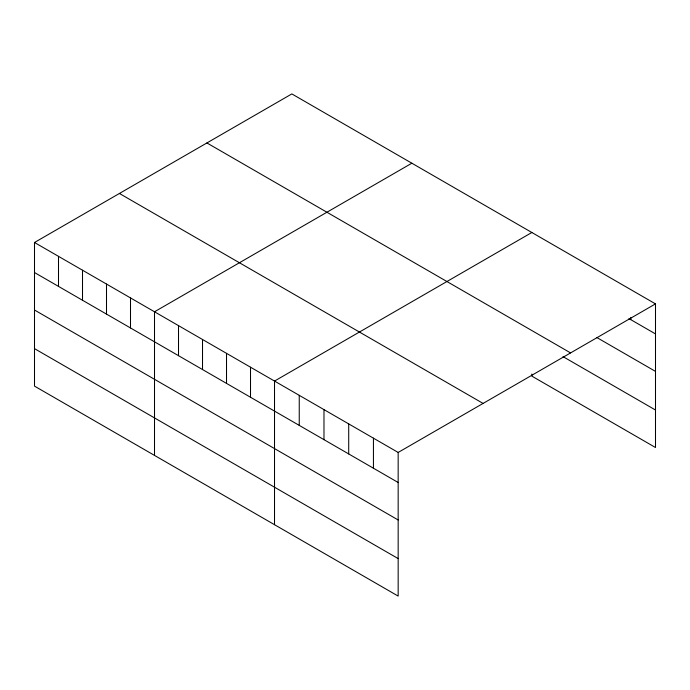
<?xml version="1.0" encoding="UTF-8"?>
<svg xmlns="http://www.w3.org/2000/svg" width="690" height="690" viewBox="0 0 690 690"><rect width="100%" height="100%" fill="white"/><g stroke="black" fill="none" stroke-linecap="round" stroke-linejoin="round"><path stroke-width="1.03" d="M34.5 242.492L398.165 452.45L398.165 596.082L34.5 386.115L34.5 242.492L291.836 93.918L655.5 303.885L655.5 447.508L531.852 376.119L531.852 374.04M411.844 163.211L154.508 311.777L154.508 455.409M531.852 232.496L274.517 381.07L274.517 524.693M398.165 452.45L655.5 303.885M628.935 318.582L655.5 333.917M596.885 337.557L655.5 371.401M206.914 142.951L570.578 352.909M562.997 356.618L655.5 410.024M119.422 193.467L483.086 403.426M34.5 272.533L398.165 482.491M34.5 310.017L398.165 519.975M34.5 348.631L398.165 558.598M630.772 317.495L630.772 319.643M373.437 438.176L373.437 468.208M348.709 423.902L348.709 453.934M323.981 409.619L323.981 439.659M299.244 395.344L299.244 425.376M250.513 367.209L250.513 397.242M226.518 353.349L226.518 383.39M202.515 339.497L202.515 369.53M178.512 325.637L178.512 355.678M130.505 297.925L130.505 327.957M106.502 284.064L106.502 314.105M82.507 270.204L82.507 300.245M58.503 256.352L58.503 286.385"/></g></svg>
